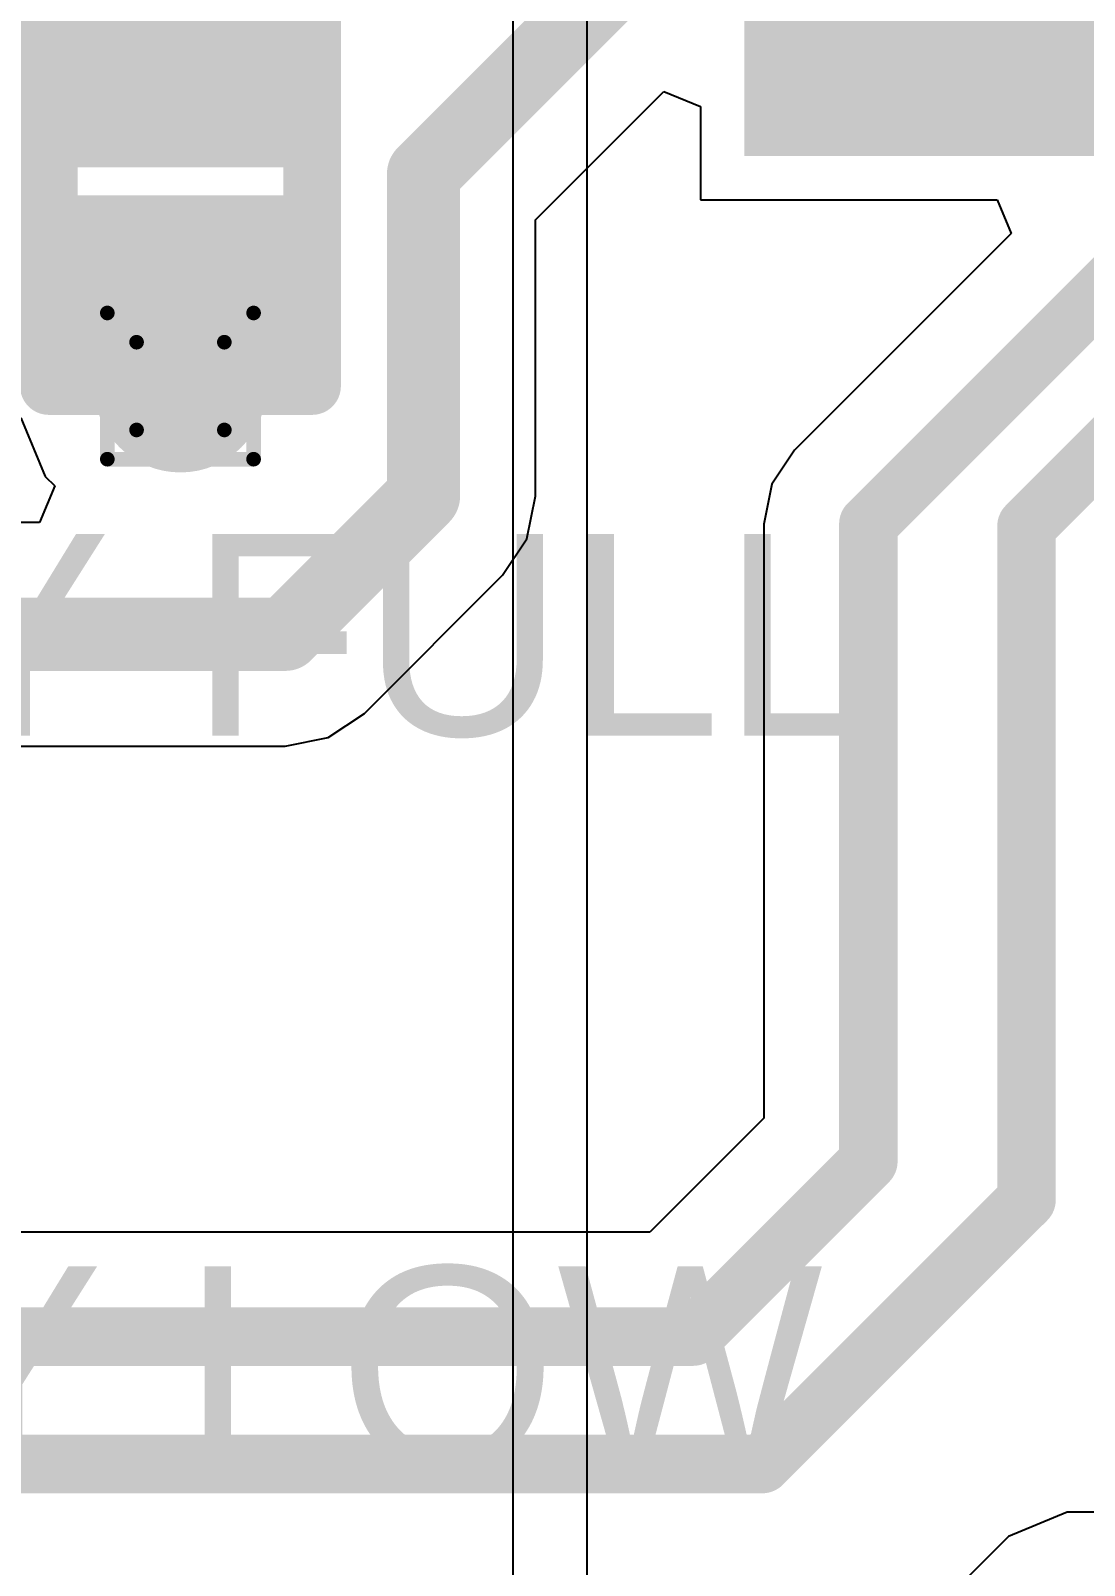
# Model space of a CAD drawing. Header units: inches. Extents: x 0 to 355, y -10 to 78.
# Drawn here: x 32.16 to 35.81, y 11.35 to 16.68 of the extents above; entities that cross this region are included whole.
import ezdxf

# ---------------------------------------------------------------- set-up
doc = ezdxf.new("R2010")
doc.units = ezdxf.units.IN
for name, color, linetype in [('Bottom Layer', 5, 'Continuous'), ('Drill Drawing', 1, 'Continuous'), ('Top Layer', 1, 'Continuous'), ('Top Overlay', 2, 'Continuous'), ('Top Paste', 8, 'Continuous'), ('Top Solder', 216, 'Continuous'), ('Via Holes', 16, 'Continuous')]:
    doc.layers.add(name, color=color, linetype=linetype)
doc.styles.add('Arial', font='', dxfattribs={"height": 0.2})
doc.styles.get('Arial').set_extended_font_data('Arial')

# ---------------------------------------------------------------- blocks, each defined once
blk = doc.blocks.new('IND_0402_10')
at = {"layer": 'Top Layer'}
for points in [[(-0.55, 0.3), (-0.15, 0.3), (-0.15, -0.3), (-0.55, -0.3)], [(0.15, 0.3), (0.55, 0.3), (0.55, -0.3), (0.15, -0.3)]]:
    blk.add_hatch(color=1, dxfattribs=at).paths.add_polyline_path(points)
at = {"layer": 'Top Paste'}
for points in [[(-0.55, 0.3), (-0.15, 0.3), (-0.15, -0.3), (-0.55, -0.3)], [(0.15, 0.3), (0.55, 0.3), (0.55, -0.3), (0.15, -0.3)]]:
    blk.add_hatch(color=8, dxfattribs=at).paths.add_polyline_path(points)
at = {"layer": 'Top Solder'}
for points in [[(-0.6516, 0.4016), (-0.0484, 0.4016), (-0.0484, -0.4016), (-0.6516, -0.4016)], [(0.0484, 0.4016), (0.6516, 0.4016), (0.6516, -0.4016), (0.0484, -0.4016)]]:
    blk.add_hatch(color=216, dxfattribs=at).paths.add_polyline_path(points)
at = {"layer": 'Top Overlay'}
for points in [[(-0.7112, 0.4572, 0.2, 0.2, 0), (-0.3048, 0.4572, 0.2, 0.2, 0)], [(-0.7112, 0.4572, 0.2, 0.2, 0), (-0.7112, -0.4572, 0.2, 0.2, 0)], [(-0.3048, 0.4572, 0.2, 0.2, 0), (0.7112, 0.4572, 0.2, 0.2, 0)], [(0.7112, 0.4572, 0.2, 0.2, 0), (0.7112, -0.4572, 0.2, 0.2, 0)], [(-0.7112, -0.4572, 0.2, 0.2, 0), (-0.3048, -0.4572, 0.2, 0.2, 0)], [(-0.3048, -0.4572, 0.2, 0.2, 0), (0.7112, -0.4572, 0.2, 0.2, 0)]]:
    blk.add_lwpolyline(points, format="xyseb", dxfattribs=at)
for points in [[(-0.7612, 0.4572, 0.1, 0.1, 1), (-0.6612, 0.4572, 0.1, 0.1, 1)], [(-0.7612, 0.4572, 0.1, 0.1, 1), (-0.6612, 0.4572, 0.1, 0.1, 1)], [(-0.3548, 0.4572, 0.1, 0.1, 1), (-0.2548, 0.4572, 0.1, 0.1, 1)], [(-0.3548, 0.4572, 0.1, 0.1, 1), (-0.2548, 0.4572, 0.1, 0.1, 1)], [(0.6612, 0.4572, 0.1, 0.1, 1), (0.7612, 0.4572, 0.1, 0.1, 1)], [(0.6612, 0.4572, 0.1, 0.1, 1), (0.7612, 0.4572, 0.1, 0.1, 1)], [(-0.7612, -0.4572, 0.1, 0.1, 1), (-0.6612, -0.4572, 0.1, 0.1, 1)], [(-0.7612, -0.4572, 0.1, 0.1, 1), (-0.6612, -0.4572, 0.1, 0.1, 1)], [(-0.3548, -0.4572, 0.1, 0.1, 1), (-0.2548, -0.4572, 0.1, 0.1, 1)], [(-0.3548, -0.4572, 0.1, 0.1, 1), (-0.2548, -0.4572, 0.1, 0.1, 1)], [(0.6612, -0.4572, 0.1, 0.1, 1), (0.7612, -0.4572, 0.1, 0.1, 1)], [(0.6612, -0.4572, 0.1, 0.1, 1), (0.7612, -0.4572, 0.1, 0.1, 1)]]:
    blk.add_lwpolyline(points, format="xyseb", close=True, dxfattribs=at)
blk = doc.blocks.new('48_LQFP__7_7___19')
at = {"layer": 'Top Layer'}
blk.add_hatch(color=1, dxfattribs=at).paths.add_polyline_path([(-3.64, -2.59), (-3.64, -2.91), (-4.86, -2.91), (-4.86, -2.59)])
at = {"layer": 'Top Paste'}
blk.add_hatch(color=8, dxfattribs=at).paths.add_polyline_path([(-3.64, -2.59), (-3.64, -2.91), (-4.86, -2.91), (-4.86, -2.59)])
at = {"layer": 'Top Solder'}
blk.add_hatch(color=216, dxfattribs=at).paths.add_polyline_path([(-3.5384, -2.4884), (-3.5384, -3.0116), (-4.9616, -3.0116), (-4.9616, -2.4884)])

msp = doc.modelspace()

# ---------------------------------------------------------------- hatches: boundary and pattern name
at = {"layer": 'Bottom Layer'}
h = msp.add_hatch(color=5, dxfattribs=at)
edge = h.paths.add_edge_path()
edge.add_arc((32.6752, 15.4423), 0.3, 0, 360)
at = {"layer": 'Top Layer'}
h = msp.add_hatch(color=1, dxfattribs=at)
edge = h.paths.add_edge_path()
edge.add_arc((32.6752, 15.4423), 0.3, 0, 360)
at = {"layer": 'Via Holes'}
h = msp.add_hatch(color=7, dxfattribs=at)
edge = h.paths.add_edge_path()
edge.add_arc((32.6752, 15.4423), 0.15, 0, 360)

# ---------------------------------------------------------------- linework, layer by layer
at = {"layer": 'Bottom Layer'}
for p, q in [((33.8293, 17.4229), (33.8293, 4.903)), ((34.0883, 5.162), (34.0883, 17.4229)), ((35.7546, 11.53), (35.551, 11.4456)), ((35.975, 11.53), (35.7546, 11.53)), ((35.551, 11.4456), (35.3952, 11.2898))]:
    msp.add_line(p, q, dxfattribs=at)
at = {"layer": 'Drill Drawing'}
for points in [[(32.4212, 15.6963, 0.0508, 0.0508, 0), (32.9292, 15.6963, 0.0508, 0.0508, 0)], [(32.4212, 15.1883, 0.0508, 0.0508, 0), (32.4212, 15.6963, 0.0508, 0.0508, 0)], [(32.9292, 15.1883, 0.0508, 0.0508, 0), (32.9292, 15.6963, 0.0508, 0.0508, 0)], [(32.5228, 15.5947, 0.0508, 0.0508, 0), (32.8276, 15.5947, 0.0508, 0.0508, 0)], [(32.5228, 15.2899, 0.0508, 0.0508, 0), (32.5228, 15.5947, 0.0508, 0.0508, 0)], [(32.8276, 15.2899, 0.0508, 0.0508, 0), (32.8276, 15.5947, 0.0508, 0.0508, 0)], [(32.5228, 15.2899, 0.0508, 0.0508, 0), (32.8276, 15.2899, 0.0508, 0.0508, 0)], [(32.4212, 15.1883, 0.0508, 0.0508, 0), (32.9292, 15.1883, 0.0508, 0.0508, 0)]]:
    msp.add_lwpolyline(points, format="xyseb", dxfattribs=at)
for points in [[(32.4085, 15.6963, 0.0254, 0.0254, 1), (32.4339, 15.6963, 0.0254, 0.0254, 1)], [(32.4085, 15.6963, 0.0254, 0.0254, 1), (32.4339, 15.6963, 0.0254, 0.0254, 1)], [(32.9165, 15.6963, 0.0254, 0.0254, 1), (32.9419, 15.6963, 0.0254, 0.0254, 1)], [(32.9165, 15.6963, 0.0254, 0.0254, 1), (32.9419, 15.6963, 0.0254, 0.0254, 1)], [(32.5101, 15.5947, 0.0254, 0.0254, 1), (32.5355, 15.5947, 0.0254, 0.0254, 1)], [(32.5101, 15.5947, 0.0254, 0.0254, 1), (32.5355, 15.5947, 0.0254, 0.0254, 1)], [(32.8149, 15.5947, 0.0254, 0.0254, 1), (32.8403, 15.5947, 0.0254, 0.0254, 1)], [(32.8149, 15.5947, 0.0254, 0.0254, 1), (32.8403, 15.5947, 0.0254, 0.0254, 1)], [(32.5101, 15.2899, 0.0254, 0.0254, 1), (32.5355, 15.2899, 0.0254, 0.0254, 1)], [(32.5101, 15.2899, 0.0254, 0.0254, 1), (32.5355, 15.2899, 0.0254, 0.0254, 1)], [(32.8149, 15.2899, 0.0254, 0.0254, 1), (32.8403, 15.2899, 0.0254, 0.0254, 1)], [(32.8149, 15.2899, 0.0254, 0.0254, 1), (32.8403, 15.2899, 0.0254, 0.0254, 1)], [(32.4085, 15.1883, 0.0254, 0.0254, 1), (32.4339, 15.1883, 0.0254, 0.0254, 1)], [(32.4085, 15.1883, 0.0254, 0.0254, 1), (32.4339, 15.1883, 0.0254, 0.0254, 1)], [(32.9165, 15.1883, 0.0254, 0.0254, 1), (32.9419, 15.1883, 0.0254, 0.0254, 1)], [(32.9165, 15.1883, 0.0254, 0.0254, 1), (32.9419, 15.1883, 0.0254, 0.0254, 1)]]:
    msp.add_lwpolyline(points, format="xyseb", close=True, dxfattribs=at)
at = {"layer": 'Top Layer'}
for p, q in [((33.9079, 16.0195), (34.3541, 16.4656)), ((34.3541, 16.4656), (34.4811, 16.413)), ((34.4811, 16.413), (34.4811, 16.0895)), ((34.4811, 16.0895), (35.512, 16.0895)), ((35.512, 16.0895), (35.5606, 15.9722)), ((33.9079, 15.0602), (33.9079, 16.0195)), ((35.5606, 15.9722), (34.808, 15.2195)), ((32.1212, 15.3321), (32.2055, 15.1285)), ((34.808, 15.2195), (34.7294, 15.1019)), ((32.2386, 15.0954), (32.186, 14.9684)), ((32.2055, 15.1285), (32.2386, 15.0954)), ((34.7294, 15.1019), (34.7018, 14.9631)), ((33.8784, 14.9116), (33.9079, 15.0602)), ((32.186, 14.9684), (31.4117, 14.9684)), ((34.7018, 14.9631), (34.7018, 14.9631)), ((34.7018, 14.9631), (34.7018, 12.8992)), ((33.7942, 14.7855), (33.8784, 14.9116)), ((33.3139, 14.3052), (33.7942, 14.7855)), ((33.1878, 14.221), (33.3139, 14.3052)), ((28.5605, 14.1915), (33.0392, 14.1915)), ((33.0392, 14.1915), (33.1878, 14.221)), ((34.7018, 12.8992), (34.3055, 12.5029)), ((34.3055, 12.5029), (31.6022, 12.5029))]:
    msp.add_line(p, q, dxfattribs=at)
for points in [[(35.0643, 14.9631, 0.2032, 0.2032, 0), (37.6738, 17.5726, 0.2032, 0.2032, 0)], [(32.6752, 16.5035, 0.3048, 0.3048, 0), (32.6752, 17.4501, 0.3048, 0.3048, 0)], [(33.5195, 16.1804, 0.254, 0.254, 0), (34.3272, 16.9881, 0.254, 0.254, 0)], [(35.3451, 16.5035, 0.2032, 0.2032, 0), (35.4035, 16.5619, 0.2032, 0.2032, 0)], [(35.4035, 16.5619, 0.2032, 0.2032, 0), (36.0794, 16.5619, 0.2032, 0.2032, 0)], [(35.6137, 14.9559, 0.2032, 0.2032, 0), (36.8784, 16.2206, 0.2032, 0.2032, 0)], [(33.5195, 15.0602, 0.254, 0.254, 0), (33.5195, 16.1804, 0.254, 0.254, 0)], [(32.6752, 15.4423, 0.381, 0.381, 0), (32.6752, 15.8035, 0.381, 0.381, 0)], [(33.0392, 14.5799, 0.254, 0.254, 0), (33.5195, 15.0602, 0.254, 0.254, 0)], [(35.0643, 12.749, 0.2032, 0.2032, 0), (35.0643, 14.9631, 0.2032, 0.2032, 0)], [(35.6137, 12.6157, 0.2032, 0.2032, 0), (35.6137, 14.9559, 0.2032, 0.2032, 0)], [(28.5605, 14.5799, 0.254, 0.254, 0), (33.0392, 14.5799, 0.254, 0.254, 0)], [(34.4557, 12.1403, 0.2032, 0.2032, 0), (35.0643, 12.749, 0.2032, 0.2032, 0)], [(34.6956, 11.6976, 0.2032, 0.2032, 0), (35.6137, 12.6157, 0.2032, 0.2032, 0)], [(28.5234, 12.1403, 0.2032, 0.2032, 0), (34.4557, 12.1403, 0.2032, 0.2032, 0)], [(28.5621, 11.6976, 0.2032, 0.2032, 0), (34.6956, 11.6976, 0.2032, 0.2032, 0)]]:
    msp.add_lwpolyline(points, format="xyseb", dxfattribs=at)
for points in [[(32.599, 16.5035, 0.1524, 0.1524, 1), (32.7514, 16.5035, 0.1524, 0.1524, 1)], [(35.3527, 16.5619, 0.1016, 0.1016, 1), (35.4543, 16.5619, 0.1016, 0.1016, 1)], [(35.3527, 16.5619, 0.1016, 0.1016, 1), (35.4543, 16.5619, 0.1016, 0.1016, 1)], [(35.2943, 16.5035, 0.1016, 0.1016, 1), (35.3959, 16.5035, 0.1016, 0.1016, 1)], [(33.456, 16.1804, 0.127, 0.127, 1), (33.583, 16.1804, 0.127, 0.127, 1)], [(33.456, 16.1804, 0.127, 0.127, 1), (33.583, 16.1804, 0.127, 0.127, 1)], [(32.5799, 15.8035, 0.1905, 0.1905, 1), (32.7704, 15.8035, 0.1905, 0.1905, 1)], [(32.5799, 15.4423, 0.1905, 0.1905, 1), (32.7704, 15.4423, 0.1905, 0.1905, 1)], [(33.456, 15.0602, 0.127, 0.127, 1), (33.583, 15.0602, 0.127, 0.127, 1)], [(33.456, 15.0602, 0.127, 0.127, 1), (33.583, 15.0602, 0.127, 0.127, 1)], [(35.0135, 14.9631, 0.1016, 0.1016, 1), (35.1151, 14.9631, 0.1016, 0.1016, 1)], [(35.0135, 14.9631, 0.1016, 0.1016, 1), (35.1151, 14.9631, 0.1016, 0.1016, 1)], [(35.5629, 14.9559, 0.1016, 0.1016, 1), (35.6645, 14.9559, 0.1016, 0.1016, 1)], [(35.5629, 14.9559, 0.1016, 0.1016, 1), (35.6645, 14.9559, 0.1016, 0.1016, 1)], [(32.9757, 14.5799, 0.127, 0.127, 1), (33.1027, 14.5799, 0.127, 0.127, 1)], [(32.9757, 14.5799, 0.127, 0.127, 1), (33.1027, 14.5799, 0.127, 0.127, 1)], [(35.0135, 12.749, 0.1016, 0.1016, 1), (35.1151, 12.749, 0.1016, 0.1016, 1)], [(35.0135, 12.749, 0.1016, 0.1016, 1), (35.1151, 12.749, 0.1016, 0.1016, 1)], [(35.5629, 12.6157, 0.1016, 0.1016, 1), (35.6645, 12.6157, 0.1016, 0.1016, 1)], [(35.5629, 12.6157, 0.1016, 0.1016, 1), (35.6645, 12.6157, 0.1016, 0.1016, 1)], [(34.4049, 12.1403, 0.1016, 0.1016, 1), (34.5065, 12.1403, 0.1016, 0.1016, 1)], [(34.4049, 12.1403, 0.1016, 0.1016, 1), (34.5065, 12.1403, 0.1016, 0.1016, 1)], [(34.6448, 11.6976, 0.1016, 0.1016, 1), (34.7464, 11.6976, 0.1016, 0.1016, 1)], [(34.6448, 11.6976, 0.1016, 0.1016, 1), (34.7464, 11.6976, 0.1016, 0.1016, 1)]]:
    msp.add_lwpolyline(points, format="xyseb", close=True, dxfattribs=at)

# ---------------------------------------------------------------- block references
msp.add_blockref('48_LQFP__7_7___19', (39.5951, 19.2535))
at = {"rotation": 90}
msp.add_blockref('IND_0402_10', (32.6752, 16.1535), dxfattribs=at)

# ---------------------------------------------------------------- texts
at = {"layer": 'Top Overlay', "style": 'Arial'}
for s, p in [('BATTERY FULL', (27.9249, 14.2284)), ('BATTERY LOW', (27.8979, 11.6843))]:
    msp.add_text(s, height=0.700001, dxfattribs=at).set_placement(p)

doc.saveas('drawing.dxf')
